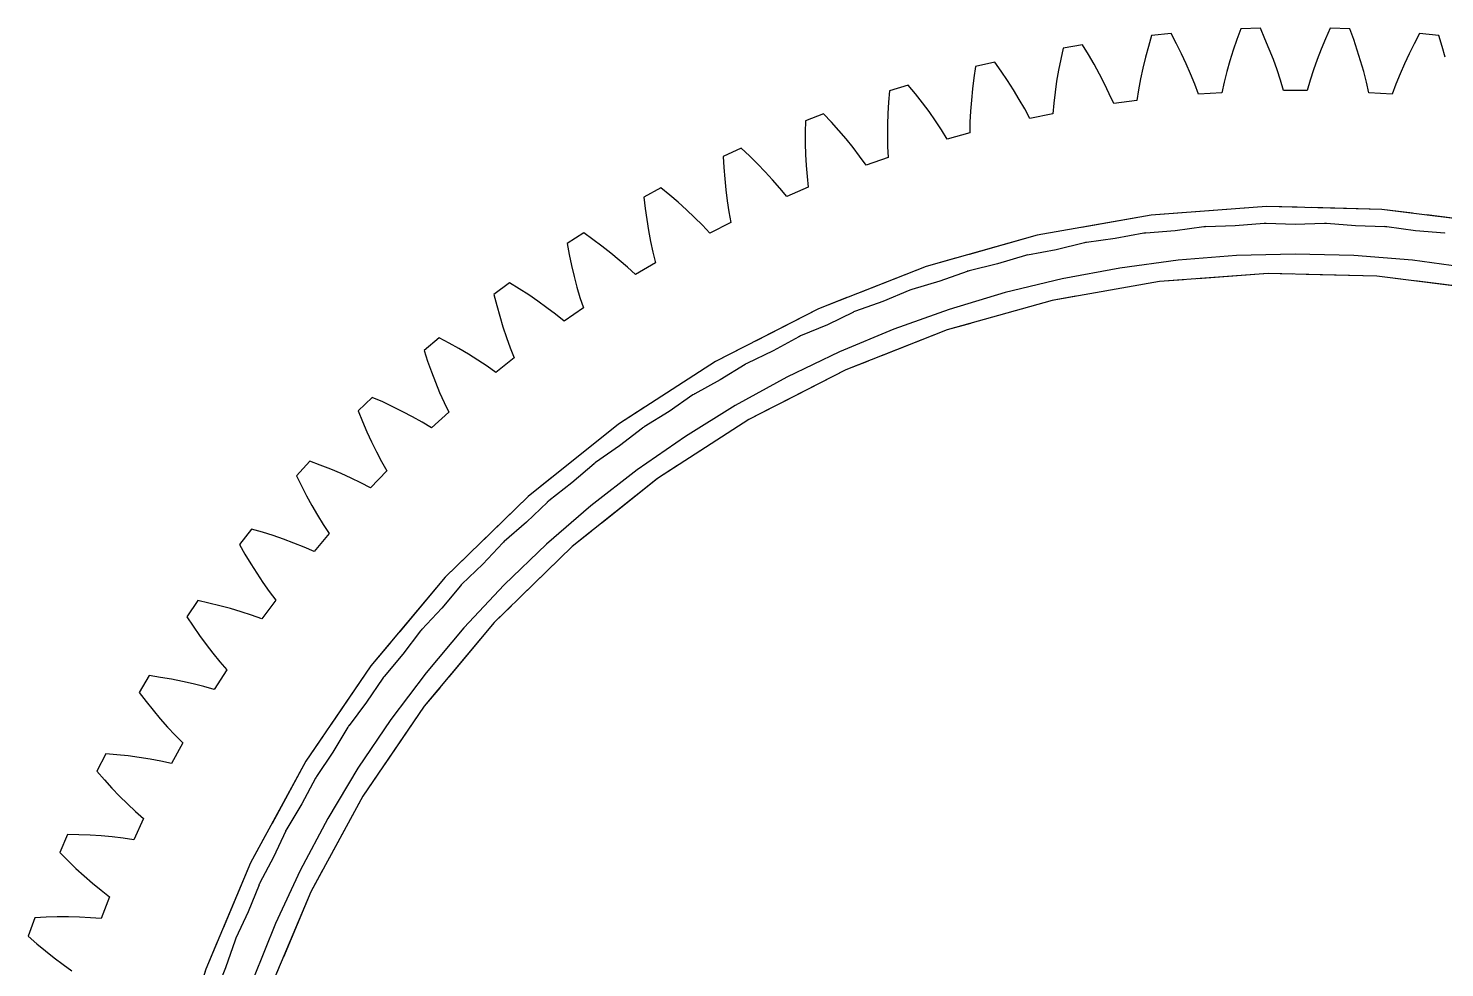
# Model space of a CAD drawing. Header units: millimetres. Extents: x -37 to 135, y -32 to 86.
# Drawn here: x -22.73 to 2.68, y 67.83 to 84.67 of the extents above; entities that cross this region are included whole.
import ezdxf

# ---------------------------------------------------------------- set-up
doc = ezdxf.new("R2010")
doc.units = ezdxf.units.MM
doc.linetypes.add('DASHED', pattern=[1.524, 1.27, -0.254])
doc.layers.add('HIDDEN', color=8, linetype='DASHED')
doc.layers.add('VISIBLE', color=7, linetype='CONTINUOUS')

msp = doc.modelspace()

# ---------------------------------------------------------------- linework, layer by layer
at = {"layer": 'HIDDEN'}
for points in [[(-0.97757, 84.66191), (-1.04731, 84.47128)], [(-0.6263, 84.67365), (-0.97757, 84.66191)], [(-0.54399, 84.48811), (-0.6263, 84.67365)], [(0.6263, 84.67365), (0.54399, 84.48811)], [(0.97757, 84.66191), (0.6263, 84.67365)], [(1.04731, 84.47128), (0.97757, 84.66191)], [(-3.81851, 84.37611), (-4.16508, 84.31765)], [(-3.71221, 84.20319), (-3.81851, 84.37611)], [(-2.57708, 84.54306), (-2.63393, 84.34821)], [(-2.22738, 84.57824), (-2.57708, 84.54306)], [(-2.13286, 84.39862), (-2.22738, 84.57824)], [(-2.04316, 84.21831), (-2.13286, 84.39862)], [(-1.04731, 84.47128), (-1.11218, 84.28063)], [(-0.46653, 84.30222), (-0.54399, 84.48811)], [(0.54399, 84.48811), (0.46653, 84.30222)], [(1.11218, 84.28063), (1.04731, 84.47128)], [(2.13286, 84.39862), (2.04316, 84.21831)], [(2.22738, 84.57824), (2.13286, 84.39862)], [(2.57708, 84.54306), (2.22738, 84.57824)], [(2.63393, 84.34821), (2.57708, 84.54306)], [(-4.20879, 84.11943), (-4.24767, 83.92183)], [(-4.16508, 84.31765), (-4.20879, 84.11943)], [(-3.61066, 84.02928), (-3.71221, 84.20319)], [(-2.68592, 84.15365), (-2.73288, 83.95945)], [(-2.63393, 84.34821), (-2.68592, 84.15365)], [(-1.95846, 84.03736), (-2.04316, 84.21831)], [(-1.11218, 84.28063), (-1.172, 84.09001)], [(-0.39411, 84.11601), (-0.46653, 84.30222)], [(-0.32698, 83.92953), (-0.39411, 84.11601)], [(0.39411, 84.11601), (0.32698, 83.92953)], [(0.46653, 84.30222), (0.39411, 84.11601)], [(1.172, 84.09001), (1.11218, 84.28063)], [(2.04316, 84.21831), (1.95846, 84.03736)], [(2.68592, 84.15365), (2.63393, 84.34821)], [(-5.73448, 83.98667), (-5.76485, 83.78598)], [(-5.39259, 84.06815), (-5.73448, 83.98667)], [(-5.27497, 83.90272), (-5.39259, 84.06815)], [(-5.16203, 83.73598), (-5.27497, 83.90272)], [(-4.24767, 83.92183), (-4.28155, 83.72493)], [(-3.51407, 83.85439), (-3.61066, 84.02928)], [(-3.42268, 83.67852), (-3.51407, 83.85439)], [(-2.73288, 83.95945), (-2.77455, 83.76568)], [(-1.87902, 83.85577), (-1.95846, 84.03736)], [(-1.80515, 83.67357), (-1.87902, 83.85577)], [(-1.22653, 83.89945), (-1.27546, 83.70903)], [(-1.172, 84.09001), (-1.22653, 83.89945)], [(-0.26544, 83.7428), (-0.32698, 83.92953)], [(0.32698, 83.92953), (0.26544, 83.7428)], [(1.22653, 83.89945), (1.172, 84.09001)], [(1.27546, 83.70903), (1.22653, 83.89945)], [(1.87902, 83.85577), (1.80515, 83.67357)], [(1.95846, 84.03736), (1.87902, 83.85577)], [(-6.94258, 83.65574), (-7.27827, 83.55161)], [(-6.81418, 83.49853), (-6.94258, 83.65574)], [(-5.76485, 83.78598), (-5.79045, 83.58622)], [(-5.05398, 83.56793), (-5.16203, 83.73598)], [(-4.28155, 83.72493), (-4.31019, 83.52881)], [(-3.3368, 83.50166), (-3.42268, 83.67852)], [(-2.77455, 83.76568), (-2.81066, 83.57242)], [(-1.73724, 83.49076), (-1.80515, 83.67357)], [(-1.27546, 83.70903), (-1.3184, 83.5188)], [(-0.20989, 83.55586), (-0.26544, 83.7428)], [(0.26544, 83.7428), (0.20989, 83.55586)], [(1.3184, 83.5188), (1.27546, 83.70903)], [(1.80515, 83.67357), (1.73724, 83.49076)], [(-7.29516, 83.34933), (-7.30736, 83.14832)], [(-7.27827, 83.55161), (-7.29516, 83.34933)], [(-6.69035, 83.33971), (-6.81418, 83.49853)], [(-5.8111, 83.3875), (-5.82657, 83.1899)], [(-5.79045, 83.58622), (-5.8111, 83.3875)], [(-4.95104, 83.39855), (-5.05398, 83.56793)], [(-4.85354, 83.22782), (-4.95104, 83.39855)], [(-4.31019, 83.52881), (-4.3333, 83.33357)], [(-3.25682, 83.32379), (-3.3368, 83.50166)], [(-2.8408, 83.37975), (-3.25682, 83.32379)], [(-2.81066, 83.57242), (-2.8408, 83.37975)], [(-1.3184, 83.5188), (-1.73724, 83.49076)], [(0.20989, 83.55586), (-0.20989, 83.55586)], [(1.73724, 83.49076), (1.3184, 83.5188)], [(-8.46156, 83.14072), (-8.78955, 83.0144)], [(-8.32295, 82.99245), (-8.46156, 83.14072)], [(-7.30736, 83.14832), (-7.31469, 82.94866)], [(-6.57131, 83.17925), (-6.69035, 83.33971)], [(-6.4573, 83.01713), (-6.57131, 83.17925)], [(-5.82657, 83.1899), (-5.8366, 82.99355)], [(-4.76187, 83.0557), (-4.85354, 83.22782)], [(-4.35051, 83.13931), (-4.76187, 83.0557)], [(-4.3333, 83.33357), (-4.35051, 83.13931)], [(-8.78955, 83.0144), (-8.79289, 82.81145)], [(-8.18879, 82.84225), (-8.32295, 82.99245)], [(-8.0593, 82.6901), (-8.18879, 82.84225)], [(-7.31469, 82.94866), (-7.31694, 82.75047)], [(-6.34861, 82.8533), (-6.4573, 83.01713)], [(-6.24564, 82.68768), (-6.34861, 82.8533)], [(-5.8366, 82.99355), (-5.84079, 82.79858)], [(-8.79289, 82.81145), (-8.79164, 82.61007)], [(-8.79164, 82.61007), (-8.78562, 82.41036)], [(-7.93471, 82.53595), (-8.0593, 82.6901)], [(-7.31694, 82.75047), (-7.31382, 82.55388)], [(-5.84079, 82.79858), (-6.24564, 82.68768)], [(-9.94276, 82.5254), (-10.26157, 82.37745)], [(-10.26157, 82.37745), (-10.25135, 82.17473)], [(-9.79455, 82.38671), (-9.94276, 82.5254)], [(-9.65066, 82.24581), (-9.79455, 82.38671)], [(-8.78562, 82.41036), (-8.77462, 82.21247)], [(-7.81532, 82.37974), (-7.93471, 82.53595)], [(-7.70153, 82.22137), (-7.81532, 82.37974)], [(-7.30498, 82.35907), (-7.70153, 82.22137)], [(-7.31382, 82.55388), (-7.30498, 82.35907)], [(-10.25135, 82.17473), (-10.23665, 81.97388)], [(-9.51129, 82.10265), (-9.65066, 82.24581)], [(-9.37669, 81.95717), (-9.51129, 82.10265)], [(-8.77462, 82.21247), (-8.75838, 82.01653)], [(-10.23665, 81.97388), (-10.2173, 81.77503)], [(-9.24713, 81.80928), (-9.37669, 81.95717)], [(-8.73655, 81.82274), (-9.12301, 81.65887)], [(-8.75838, 82.01653), (-8.73655, 81.82274)], [(-11.37954, 81.81252), (-11.68776, 81.64361)], [(-11.68776, 81.64361), (-11.66403, 81.44202)], [(-11.2224, 81.68404), (-11.37954, 81.81252)], [(-11.06942, 81.55306), (-11.2224, 81.68404)], [(-10.2173, 81.77503), (-10.19311, 81.57831)], [(-10.19311, 81.57831), (-10.16382, 81.38389)], [(-9.12301, 81.65887), (-9.24713, 81.80928)], [(3.61224, 81.16786), (1.55454, 81.42573), (-0.51861, 81.47743), (-2.58661, 81.32245), (-4.6289, 80.96234), (-6.62518, 80.40067), (-8.55562, 79.64303), (-10.40103, 78.69695), (-12.14307, 77.57182), (-13.76443, 76.27883), (-15.24899, 74.83083), (-16.582, 73.24221), (-17.75021, 71.52876), (-18.74201, 69.70751), (-19.54755, 67.79655), (-20.15881, 65.81489), (-20.56973, 63.78221), (-20.77621, 61.71872), (-20.77621, 59.64493), (-20.56973, 57.58144)], [(-11.66403, 81.44202), (-11.63594, 81.2426)], [(-10.92081, 81.41953), (-11.06942, 81.55306)], [(-10.77678, 81.28337), (-10.92081, 81.41953)], [(-10.16382, 81.38389), (-10.12909, 81.192)], [(-11.63594, 81.2426), (-11.60336, 81.04548)], [(-10.63764, 81.14446), (-10.77678, 81.28337)], [(-10.50375, 81.00267), (-10.63764, 81.14446)], [(-10.12909, 81.192), (-10.50375, 81.00267)], [(-1.63988, 81.11246), (-2.15823, 81.04363)], [(-1.63988, 81.11246), (-2.15823, 81.04363)], [(-1.62169, 81.11487), (-1.63993, 81.11439)], [(-1.62169, 81.11487), (-1.63993, 81.11439)], [(-1.63988, 81.11246), (-1.63993, 81.11439)], [(-1.63988, 81.11246), (-1.63993, 81.11439)], [(-1.6036, 81.11727), (-1.62169, 81.11487)], [(-1.6036, 81.11727), (-1.62169, 81.11487)], [(-1.60334, 81.11536), (-1.6036, 81.11727)], [(-1.60334, 81.11536), (-1.6036, 81.11727)], [(-1.08062, 81.12916), (-1.60334, 81.11536)], [(-1.08062, 81.12916), (-1.60334, 81.11536)], [(-0.55936, 81.17053), (-1.08062, 81.12916)], [(-0.55936, 81.17053), (-1.08062, 81.12916)], [(-0.55936, 81.17053), (-0.55931, 81.17246)], [(-0.55936, 81.17053), (-0.55931, 81.17246)], [(-0.54106, 81.17198), (-0.55931, 81.17246)], [(-0.54106, 81.17198), (-0.55931, 81.17246)], [(-0.52287, 81.17343), (-0.54106, 81.17198)], [(-0.52287, 81.17343), (-0.54106, 81.17198)], [(-0.52272, 81.1715), (-0.52287, 81.17343)], [(-0.52272, 81.1715), (-0.52287, 81.17343)], [(0, 81.1577), (-0.52272, 81.1715)], [(0, 81.1577), (-0.52272, 81.1715)], [(0.52272, 81.1715), (0, 81.1577)], [(0.52272, 81.1715), (0, 81.1577)], [(0.52272, 81.1715), (0.52287, 81.17343)], [(0.52272, 81.1715), (0.52287, 81.17343)], [(0.54106, 81.17198), (0.52287, 81.17343)], [(0.54106, 81.17198), (0.52287, 81.17343)], [(0.55931, 81.17246), (0.54106, 81.17198)], [(0.55931, 81.17246), (0.54106, 81.17198)], [(0.55936, 81.17053), (0.55931, 81.17246)], [(0.55936, 81.17053), (0.55931, 81.17246)], [(1.08062, 81.12916), (0.55936, 81.17053)], [(1.08062, 81.12916), (0.55936, 81.17053)], [(1.60334, 81.11536), (1.08062, 81.12916)], [(1.60334, 81.11536), (1.08062, 81.12916)], [(1.60334, 81.11536), (1.6036, 81.11727)], [(1.60334, 81.11536), (1.6036, 81.11727)], [(1.62169, 81.11487), (1.6036, 81.11727)], [(1.62169, 81.11487), (1.6036, 81.11727)], [(1.63993, 81.11439), (1.62169, 81.11487)], [(1.63993, 81.11439), (1.62169, 81.11487)], [(1.63988, 81.11246), (1.63993, 81.11439)], [(1.63988, 81.11246), (1.63993, 81.11439)], [(2.15823, 81.04363), (1.63988, 81.11246)], [(2.15823, 81.04363), (1.63988, 81.11246)], [(-12.76551, 81.00526), (-13.06176, 80.81614)], [(-13.06176, 80.81614), (-13.02461, 80.61659)], [(-12.60013, 80.88756), (-12.76551, 81.00526)], [(-12.43875, 80.7671), (-12.60013, 80.88756)], [(-11.60336, 81.04548), (-11.56608, 80.85082)], [(-11.56608, 80.85082), (-11.52387, 80.6588)], [(-3.7842, 80.8258), (-4.29242, 80.70272)], [(-3.7842, 80.8258), (-4.29242, 80.70272)], [(-3.76637, 80.83012), (-3.78446, 80.82772)], [(-3.76637, 80.83012), (-3.78446, 80.82772)], [(-3.7842, 80.8258), (-3.78446, 80.82772)], [(-3.7842, 80.8258), (-3.78446, 80.82772)], [(-3.74863, 80.83441), (-3.76637, 80.83012)], [(-3.74863, 80.83441), (-3.76637, 80.83012)], [(-3.74818, 80.83253), (-3.74863, 80.83441)], [(-3.74818, 80.83253), (-3.74863, 80.83441)], [(-3.22982, 80.90136), (-3.74818, 80.83253)], [(-3.22982, 80.90136), (-3.74818, 80.83253)], [(-2.71582, 80.99744), (-3.22982, 80.90136)], [(-2.71582, 80.99744), (-3.22982, 80.90136)], [(-2.69779, 81.00081), (-2.71598, 80.99937)], [(-2.69779, 81.00081), (-2.71598, 80.99937)], [(-2.71582, 80.99744), (-2.71598, 80.99937)], [(-2.71582, 80.99744), (-2.71598, 80.99937)], [(-2.67985, 81.00417), (-2.69779, 81.00081)], [(-2.67985, 81.00417), (-2.69779, 81.00081)], [(-2.67949, 81.00226), (-2.67985, 81.00417)], [(-2.67949, 81.00226), (-2.67985, 81.00417)], [(-2.15823, 81.04363), (-2.67949, 81.00226)], [(-2.15823, 81.04363), (-2.67949, 81.00226)], [(2.67949, 81.00226), (2.15823, 81.04363)], [(2.67949, 81.00226), (2.15823, 81.04363)], [(2.67949, 81.00226), (2.67985, 81.00417)], [(2.67949, 81.00226), (2.67985, 81.00417)], [(-13.02461, 80.61659), (-12.98327, 80.41949)], [(-12.28155, 80.64379), (-12.43875, 80.7671)], [(-12.12875, 80.51755), (-12.28155, 80.64379)], [(-11.52387, 80.6588), (-11.4764, 80.46965)], [(-4.84203, 80.59802), (-5.34304, 80.44829)], [(-4.84203, 80.59802), (-5.34304, 80.44829)], [(-4.82445, 80.60327), (-4.84239, 80.59992)], [(-4.82445, 80.60327), (-4.84239, 80.59992)], [(-4.84203, 80.59802), (-4.84239, 80.59992)], [(-4.84203, 80.59802), (-4.84239, 80.59992)], [(-4.80697, 80.60849), (-4.82445, 80.60327)], [(-4.80697, 80.60849), (-4.82445, 80.60327)], [(-4.80642, 80.60664), (-4.80697, 80.60849)], [(-4.80642, 80.60664), (-4.80697, 80.60849)], [(-4.29242, 80.70272), (-4.80642, 80.60664)], [(-4.29242, 80.70272), (-4.80642, 80.60664)], [(-1.05246, 80.59638), (-2.102, 80.51309)], [(-1.05246, 80.59638), (-2.102, 80.51309)], [(0, 80.62418), (-1.05246, 80.59638)], [(0, 80.62418), (-1.05246, 80.59638)], [(1.05246, 80.59638), (0, 80.62418)], [(1.05246, 80.59638), (0, 80.62418)], [(2.102, 80.51309), (1.05246, 80.59638)], [(2.102, 80.51309), (1.05246, 80.59638)], [(-12.98327, 80.41949), (-12.93759, 80.22499)], [(-11.98064, 80.38825), (-12.12875, 80.51755)], [(-11.83758, 80.25572), (-11.98064, 80.38825)], [(-11.4764, 80.46965), (-11.83758, 80.25572)], [(-5.88637, 80.31472), (-6.37878, 80.13876)], [(-5.88637, 80.31472), (-6.37878, 80.13876)], [(-5.86909, 80.3209), (-5.88683, 80.3166)], [(-5.86909, 80.3209), (-5.88683, 80.3166)], [(-5.88637, 80.31472), (-5.88683, 80.3166)], [(-5.88637, 80.31472), (-5.88683, 80.3166)], [(-5.85191, 80.32704), (-5.86909, 80.3209)], [(-5.85191, 80.32704), (-5.86909, 80.3209)], [(-5.85126, 80.32521), (-5.85191, 80.32704)], [(-5.85126, 80.32521), (-5.85191, 80.32704)], [(-5.34304, 80.44829), (-5.85126, 80.32521)], [(-5.34304, 80.44829), (-5.85126, 80.32521)], [(-3.14567, 80.37452), (-4.18057, 80.18106)], [(-3.14567, 80.37452), (-4.18057, 80.18106)], [(-2.102, 80.51309), (-3.14567, 80.37452)], [(-2.102, 80.51309), (-3.14567, 80.37452)], [(3.14567, 80.37452), (2.102, 80.51309)], [(3.14567, 80.37452), (2.102, 80.51309)], [(3.40386, 79.98609), (1.46486, 80.22908), (-0.48869, 80.2778), (-2.43739, 80.13177), (-4.36187, 79.79243), (-6.243, 79.26316), (-8.06208, 78.54923), (-9.80103, 77.65771), (-11.44258, 76.59749), (-12.97041, 75.37909), (-14.36933, 74.01462), (-15.62544, 72.51764), (-16.72627, 70.90303), (-17.66085, 69.18684), (-18.41992, 67.38613), (-18.99592, 65.51878), (-19.38313, 63.60336), (-19.5777, 61.65891), (-19.5777, 59.70474), (-19.38313, 57.76029), (-18.99592, 55.84487)], [(-14.09445, 80.10723), (-14.37741, 79.89875)], [(-13.92159, 80.00085), (-14.09445, 80.10723)], [(-12.93759, 80.22499), (-12.88739, 80.03325)], [(-6.37878, 80.13876), (-6.87979, 79.98904)], [(-6.37878, 80.13876), (-6.87979, 79.98904)], [(-4.18057, 80.18106), (-5.20383, 79.93326)], [(-4.18057, 80.18106), (-5.20383, 79.93326)], [(-14.37741, 79.89875), (-14.32702, 79.70212)], [(-13.75252, 79.89143), (-13.92159, 80.00085)], [(-13.58743, 79.7789), (-13.75252, 79.89143)], [(-12.88739, 80.03325), (-12.83245, 79.84447)], [(-12.83245, 79.84447), (-12.77246, 79.65892)], [(-6.9143, 79.9767), (-7.39674, 79.77501)], [(-6.9143, 79.9767), (-7.39674, 79.77501)], [(-6.89737, 79.98378), (-6.91485, 79.97856)], [(-6.89737, 79.98378), (-6.91485, 79.97856)], [(-6.9143, 79.9767), (-6.91485, 79.97856)], [(-6.9143, 79.9767), (-6.91485, 79.97856)], [(-6.88053, 79.99082), (-6.89737, 79.98378)], [(-6.88053, 79.99082), (-6.89737, 79.98378)], [(-6.87979, 79.98904), (-6.88053, 79.99082)], [(-6.87979, 79.98904), (-6.88053, 79.99082)], [(-5.20383, 79.93326), (-6.21257, 79.63179)], [(-5.20383, 79.93326), (-6.21257, 79.63179)], [(-14.32702, 79.70212), (-14.2726, 79.50823)], [(-13.42654, 79.66314), (-13.58743, 79.7789)], [(-13.27013, 79.54403), (-13.42654, 79.66314)], [(-13.11853, 79.42135), (-13.27013, 79.54403)], [(-12.77246, 79.65892), (-13.11853, 79.42135)], [(-7.92296, 79.58491), (-8.39408, 79.35803)], [(-7.92296, 79.58491), (-8.39408, 79.35803)], [(-7.90643, 79.59287), (-7.92361, 79.58673)], [(-7.90643, 79.59287), (-7.92361, 79.58673)], [(-7.92296, 79.58491), (-7.92361, 79.58673)], [(-7.92296, 79.58491), (-7.92361, 79.58673)], [(-7.88998, 79.60079), (-7.90643, 79.59287)], [(-7.88998, 79.60079), (-7.90643, 79.59287)], [(-7.88915, 79.59905), (-7.88998, 79.60079)], [(-7.88915, 79.59905), (-7.88998, 79.60079)], [(-7.39674, 79.77501), (-7.88915, 79.59905)], [(-7.39674, 79.77501), (-7.88915, 79.59905)], [(-6.21257, 79.63179), (-7.20401, 79.27751)], [(-6.21257, 79.63179), (-7.20401, 79.27751)], [(-14.2726, 79.50823), (-14.21404, 79.31721)], [(-14.21404, 79.31721), (-14.15115, 79.12925)], [(-8.39408, 79.35803), (-8.87651, 79.15633)], [(-8.39408, 79.35803), (-8.87651, 79.15633)], [(-7.20401, 79.27751), (-8.17536, 78.8714)], [(-7.20401, 79.27751), (-8.17536, 78.8714)], [(-15.36045, 79.12245), (-15.62885, 78.89553)], [(-15.18087, 79.02785), (-15.36045, 79.12245)], [(-15.00487, 78.92996), (-15.18087, 79.02785)], [(-14.15115, 79.12925), (-14.08372, 78.94457)], [(-8.90953, 79.14043), (-9.36802, 78.889)], [(-8.90953, 79.14043), (-9.36802, 78.889)], [(-8.89344, 79.14925), (-8.91028, 79.14222)], [(-8.89344, 79.14925), (-8.91028, 79.14222)], [(-8.90953, 79.14043), (-8.91028, 79.14222)], [(-8.90953, 79.14043), (-8.91028, 79.14222)], [(-8.87744, 79.15803), (-8.89344, 79.14925)], [(-8.87744, 79.15803), (-8.89344, 79.14925)], [(-8.87651, 79.15633), (-8.87744, 79.15803)], [(-8.87651, 79.15633), (-8.87744, 79.15803)], [(-15.62885, 78.89553), (-15.56544, 78.70271)], [(-14.83263, 78.82871), (-15.00487, 78.92996)], [(-14.66437, 78.72396), (-14.83263, 78.82871)], [(-14.08372, 78.94457), (-14.01146, 78.76343)], [(-9.36802, 78.889), (-9.83914, 78.66213)], [(-9.36802, 78.889), (-9.83914, 78.66213)], [(-8.17536, 78.8714), (-9.12393, 78.4146)], [(-8.17536, 78.8714), (-9.12393, 78.4146)], [(-15.56544, 78.70271), (-15.4982, 78.51288)], [(-15.4982, 78.51288), (-15.427, 78.3262)], [(-14.50035, 78.61556), (-14.66437, 78.72396)], [(-14.3409, 78.50328), (-14.50035, 78.61556)], [(-14.01146, 78.76343), (-14.3409, 78.50328)], [(-9.87128, 78.6445), (-10.31586, 78.36923)], [(-9.87128, 78.6445), (-10.31586, 78.36923)], [(-9.85568, 78.65416), (-9.87212, 78.64625)], [(-9.85568, 78.65416), (-9.87212, 78.64625)], [(-9.87128, 78.6445), (-9.87212, 78.64625)], [(-9.87128, 78.6445), (-9.87212, 78.64625)], [(-9.84016, 78.66377), (-9.85568, 78.65416)], [(-9.84016, 78.66377), (-9.85568, 78.65416)], [(-9.83914, 78.66213), (-9.84016, 78.66377)], [(-9.83914, 78.66213), (-9.84016, 78.66377)], [(-15.427, 78.3262), (-15.3517, 78.14287)], [(-10.31586, 78.36923), (-10.77435, 78.1178)], [(-10.31586, 78.36923), (-10.77435, 78.1178)], [(-9.12393, 78.4146), (-10.04707, 77.90837)], [(-9.12393, 78.4146), (-10.04707, 77.90837)], [(-16.55785, 78.0553), (-16.81049, 77.81096)], [(-16.37235, 77.97291), (-16.55785, 78.0553)], [(-15.3517, 78.14287), (-15.27209, 77.9631)], [(-10.80551, 78.09851), (-11.23494, 77.80016)], [(-10.80551, 78.09851), (-11.23494, 77.80016)], [(-10.79044, 78.10898), (-10.80644, 78.10021)], [(-10.79044, 78.10898), (-10.80644, 78.10021)], [(-10.80551, 78.09851), (-10.80644, 78.10021)], [(-10.80551, 78.09851), (-10.80644, 78.10021)], [(-10.77545, 78.11939), (-10.79044, 78.10898)], [(-10.77545, 78.11939), (-10.79044, 78.10898)], [(-10.77435, 78.1178), (-10.77545, 78.11939)], [(-10.77435, 78.1178), (-10.77545, 78.11939)], [(-16.81049, 77.81096), (-16.73434, 77.62281)], [(-16.1902, 77.887), (-16.37235, 77.97291)], [(-16.01159, 77.79748), (-16.1902, 77.887)], [(-15.83671, 77.7042), (-16.01159, 77.79748)], [(-15.18789, 77.78719), (-15.49922, 77.50562)], [(-15.27209, 77.9631), (-15.18789, 77.78719)], [(-11.23494, 77.80016), (-11.67952, 77.52489)], [(-11.23494, 77.80016), (-11.67952, 77.52489)], [(-10.04707, 77.90837), (-10.9422, 77.35412)], [(-10.04707, 77.90837), (-10.9422, 77.35412)], [(-16.73434, 77.62281), (-16.65457, 77.4379)], [(-15.66581, 77.60699), (-15.83671, 77.7042)], [(-15.49922, 77.50562), (-15.66581, 77.60699)], [(-11.70962, 77.50397), (-12.12271, 77.18337)], [(-11.70962, 77.50397), (-12.12271, 77.18337)], [(-11.69512, 77.51523), (-11.71064, 77.50562)], [(-11.69512, 77.51523), (-11.71064, 77.50562)], [(-11.70962, 77.50397), (-11.71064, 77.50562)], [(-11.70962, 77.50397), (-11.71064, 77.50562)], [(-11.68071, 77.52641), (-11.69512, 77.51523)], [(-11.68071, 77.52641), (-11.69512, 77.51523)], [(-11.67952, 77.52489), (-11.68071, 77.52641)], [(-11.67952, 77.52489), (-11.68071, 77.52641)], [(-16.65457, 77.4379), (-16.57106, 77.25639)], [(-16.57106, 77.25639), (-16.48368, 77.07849)], [(-10.9422, 77.35412), (-11.80684, 76.75341)], [(-10.9422, 77.35412), (-11.80684, 76.75341)], [(-16.48368, 77.07849), (-16.39224, 76.90444)], [(-12.12271, 77.18337), (-12.55214, 76.88502)], [(-12.12271, 77.18337), (-12.55214, 76.88502)], [(-17.68129, 76.91056), (-17.91705, 76.64989)], [(-17.4907, 76.84074), (-17.68129, 76.91056)], [(-17.30323, 76.76719), (-17.4907, 76.84074)], [(-17.11903, 76.6898), (-17.30323, 76.76719)], [(-16.29649, 76.73456), (-16.58831, 76.43281)], [(-16.39224, 76.90444), (-16.29649, 76.73456)], [(-12.5811, 76.86255), (-12.97669, 76.5206)], [(-12.5811, 76.86255), (-12.97669, 76.5206)], [(-11.80684, 76.75341), (-12.63857, 76.1079)], [(-11.80684, 76.75341), (-12.63857, 76.1079)], [(-12.56721, 76.87455), (-12.5822, 76.86414)], [(-12.56721, 76.87455), (-12.5822, 76.86414)], [(-12.5811, 76.86255), (-12.5822, 76.86414)], [(-12.5811, 76.86255), (-12.5822, 76.86414)], [(-12.55341, 76.88649), (-12.56721, 76.87455)], [(-12.55341, 76.88649), (-12.56721, 76.87455)], [(-12.55214, 76.88502), (-12.55341, 76.88649)], [(-12.55214, 76.88502), (-12.55341, 76.88649)], [(-17.91705, 76.64989), (-17.82851, 76.46725)], [(-16.93831, 76.60841), (-17.11903, 76.6898)], [(-16.7613, 76.52284), (-16.93831, 76.60841)], [(-16.58831, 76.43281), (-16.7613, 76.52284)], [(-12.97669, 76.5206), (-13.38978, 76.2)], [(-12.97669, 76.5206), (-13.38978, 76.2)], [(-17.82851, 76.46725), (-17.73656, 76.28808)], [(-17.73656, 76.28808), (-17.64112, 76.11255)], [(-17.64112, 76.11255), (-17.54205, 75.94089)], [(-13.41751, 76.17603), (-13.7945, 75.81368)], [(-13.41751, 76.17603), (-13.7945, 75.81368)], [(-12.63857, 76.1079), (-13.43507, 75.4194)], [(-12.63857, 76.1079), (-13.43507, 75.4194)], [(-13.40428, 76.18875), (-13.41869, 76.17756)], [(-13.40428, 76.18875), (-13.41869, 76.17756)], [(-13.41751, 76.17603), (-13.41869, 76.17756)], [(-13.41751, 76.17603), (-13.41869, 76.17756)], [(-13.39112, 76.20139), (-13.40428, 76.18875)], [(-13.39112, 76.20139), (-13.40428, 76.18875)], [(-13.38978, 76.2), (-13.39112, 76.20139)], [(-13.38978, 76.2), (-13.39112, 76.20139)], [(-17.54205, 75.94089), (-17.43919, 75.77334)], [(-17.43919, 75.77334), (-17.3323, 75.61022)], [(-13.7945, 75.81368), (-14.1901, 75.47172)], [(-13.7945, 75.81368), (-14.1901, 75.47172)], [(-18.72577, 75.69334), (-18.94359, 75.41751)], [(-18.53094, 75.63641), (-18.72577, 75.69334)], [(-18.33897, 75.57554), (-18.53094, 75.63641)], [(-18.15002, 75.51063), (-18.33897, 75.57554)], [(-17.96426, 75.44149), (-18.15002, 75.51063)], [(-17.3323, 75.61022), (-17.60332, 75.28966)], [(-14.19151, 75.47304), (-14.20398, 75.45972)], [(-14.19151, 75.47304), (-14.20398, 75.45972)], [(-14.1901, 75.47172), (-14.19151, 75.47304)], [(-14.1901, 75.47172), (-14.19151, 75.47304)], [(-18.94359, 75.41751), (-18.84304, 75.24119)], [(-18.84304, 75.24119), (-18.73933, 75.06856)], [(-17.78194, 75.36793), (-17.96426, 75.44149)], [(-17.60332, 75.28966), (-17.78194, 75.36793)], [(-14.21652, 75.44633), (-14.57387, 75.06458)], [(-14.21652, 75.44633), (-14.57387, 75.06458)], [(-14.20398, 75.45972), (-14.21779, 75.44779)], [(-14.20398, 75.45972), (-14.21779, 75.44779)], [(-14.21652, 75.44633), (-14.21779, 75.44779)], [(-14.21652, 75.44633), (-14.21779, 75.44779)], [(-13.43507, 75.4194), (-14.19413, 74.68982)], [(-13.43507, 75.4194), (-14.19413, 74.68982)], [(-18.73933, 75.06856), (-18.63238, 74.8998)], [(-14.57387, 75.06458), (-14.95086, 74.70222)], [(-14.57387, 75.06458), (-14.95086, 74.70222)], [(-18.63238, 74.8998), (-18.52207, 74.73513)], [(-18.52207, 74.73513), (-18.40825, 74.57482)], [(-14.95234, 74.70347), (-14.96409, 74.68951)], [(-14.95234, 74.70347), (-14.96409, 74.68951)], [(-14.95086, 74.70222), (-14.95234, 74.70347)], [(-14.95086, 74.70222), (-14.95234, 74.70347)], [(-18.40825, 74.57482), (-18.2907, 74.41922)], [(-14.97591, 74.67547), (-15.31261, 74.27539)], [(-14.97591, 74.67547), (-15.31261, 74.27539)], [(-14.96409, 74.68951), (-14.97725, 74.67686)], [(-14.96409, 74.68951), (-14.97725, 74.67686)], [(-14.97591, 74.67547), (-14.97725, 74.67686)], [(-14.97591, 74.67547), (-14.97725, 74.67686)], [(-14.19413, 74.68982), (-14.91363, 73.9212)], [(-14.19413, 74.68982), (-14.91363, 73.9212)], [(-19.68661, 74.40908), (-19.88552, 74.11931)], [(-19.48841, 74.36528), (-19.68661, 74.40908)], [(-19.29281, 74.31738), (-19.48841, 74.36528)], [(-19.09994, 74.26522), (-19.29281, 74.31738)], [(-18.90999, 74.20865), (-19.09994, 74.26522)], [(-18.72315, 74.14743), (-18.90999, 74.20865)], [(-18.2907, 74.41922), (-18.5397, 74.08127)], [(-15.31261, 74.27539), (-15.66996, 73.89365)], [(-15.31261, 74.27539), (-15.66996, 73.89365)], [(-19.88552, 74.11931), (-19.77342, 73.9501)], [(-19.77342, 73.9501), (-19.65842, 73.78478)], [(-18.5397, 74.08127), (-18.72315, 74.14743)], [(-19.65842, 73.78478), (-19.54043, 73.62354)], [(-15.69356, 73.86561), (-16.00868, 73.44832)], [(-15.69356, 73.86561), (-16.00868, 73.44832)], [(-15.6825, 73.88025), (-15.69497, 73.86693)], [(-15.6825, 73.88025), (-15.69497, 73.86693)], [(-15.69356, 73.86561), (-15.69497, 73.86693)], [(-15.69356, 73.86561), (-15.69497, 73.86693)], [(-15.6715, 73.89481), (-15.6825, 73.88025)], [(-15.6715, 73.89481), (-15.6825, 73.88025)], [(-15.66996, 73.89365), (-15.6715, 73.89481)], [(-15.66996, 73.89365), (-15.6715, 73.89481)], [(-14.91363, 73.9212), (-15.59156, 73.11568)], [(-14.91363, 73.9212), (-15.59156, 73.11568)], [(-19.54043, 73.62354), (-19.41937, 73.46661)], [(-19.41937, 73.46661), (-19.29509, 73.31426)], [(-16.00868, 73.44832), (-16.34538, 73.04825)], [(-16.00868, 73.44832), (-16.34538, 73.04825)], [(-19.29509, 73.31426), (-19.16741, 73.16685)], [(-20.55953, 73.0635), (-20.73864, 72.7611)], [(-20.35885, 73.03304), (-20.55953, 73.0635)], [(-20.16048, 72.99831), (-20.35885, 73.03304)], [(-19.96456, 72.95915), (-20.16048, 72.99831)], [(-19.77125, 72.9154), (-19.96456, 72.95915)], [(-19.16741, 73.16685), (-19.39329, 72.81303)], [(-16.36747, 73.019), (-16.66013, 72.58567)], [(-16.36747, 73.019), (-16.66013, 72.58567)], [(-16.3572, 73.03421), (-16.36895, 73.02025)], [(-16.3572, 73.03421), (-16.36895, 73.02025)], [(-16.36747, 73.019), (-16.36895, 73.02025)], [(-16.36747, 73.019), (-16.36895, 73.02025)], [(-16.34698, 73.04933), (-16.3572, 73.03421)], [(-16.34698, 73.04933), (-16.3572, 73.03421)], [(-16.34538, 73.04825), (-16.34698, 73.04933)], [(-16.34538, 73.04825), (-16.34698, 73.04933)], [(-15.59156, 73.11568), (-16.22603, 72.2755)], [(-15.59156, 73.11568), (-16.22603, 72.2755)], [(-20.73864, 72.7611), (-20.61549, 72.59975)], [(-19.58074, 72.86679), (-19.77125, 72.9154)], [(-19.39329, 72.81303), (-19.58074, 72.86679)], [(-20.61549, 72.59975), (-20.4897, 72.44248)], [(-20.4897, 72.44248), (-20.3612, 72.28949)], [(-16.66013, 72.58567), (-16.97524, 72.16838)], [(-16.66013, 72.58567), (-16.97524, 72.16838)], [(-20.3612, 72.28949), (-20.22993, 72.14099)], [(-16.9769, 72.16938), (-16.9863, 72.15374)], [(-16.9769, 72.16938), (-16.9863, 72.15374)], [(-16.97524, 72.16838), (-16.9769, 72.16938)], [(-16.97524, 72.16838), (-16.9769, 72.16938)], [(-16.22603, 72.2755), (-16.81528, 71.40301)], [(-16.22603, 72.2755), (-16.81528, 71.40301)], [(-20.22993, 72.14099), (-20.09575, 71.99729)], [(-20.09575, 71.99729), (-19.95852, 71.85873)], [(-16.99576, 72.13801), (-17.26514, 71.68983)], [(-16.99576, 72.13801), (-17.26514, 71.68983)], [(-16.9863, 72.15374), (-16.9973, 72.13918)], [(-16.9863, 72.15374), (-16.9973, 72.13918)], [(-16.99576, 72.13801), (-16.9973, 72.13918)], [(-16.99576, 72.13801), (-16.9973, 72.13918)], [(-21.34062, 71.66263), (-21.49914, 71.34893)], [(-21.13835, 71.64564), (-21.34062, 71.66263)], [(-19.95852, 71.85873), (-20.16025, 71.49061)], [(-17.26514, 71.68983), (-17.5578, 71.2565)], [(-17.26514, 71.68983), (-17.5578, 71.2565)], [(-20.93811, 71.62423), (-21.13835, 71.64564)], [(-20.74001, 71.59825), (-20.93811, 71.62423)], [(-20.54421, 71.5675), (-20.74001, 71.59825)], [(-20.35088, 71.53173), (-20.54421, 71.5675)], [(-20.16025, 71.49061), (-20.35088, 71.53173)], [(-16.81528, 71.40301), (-17.35766, 70.50064)], [(-16.81528, 71.40301), (-17.35766, 70.50064)], [(-21.49914, 71.34893), (-21.36548, 71.19617)], [(-21.36548, 71.19617), (-21.22947, 71.04766)], [(-17.57668, 71.22509), (-17.82203, 70.76332)], [(-17.57668, 71.22509), (-17.82203, 70.76332)], [(-17.56807, 71.24129), (-17.57828, 71.22617)], [(-17.56807, 71.24129), (-17.57828, 71.22617)], [(-17.57668, 71.22509), (-17.57828, 71.22617)], [(-17.57668, 71.22509), (-17.57828, 71.22617)], [(-17.5595, 71.25741), (-17.56807, 71.24129)], [(-17.5595, 71.25741), (-17.56807, 71.24129)], [(-17.5578, 71.2565), (-17.5595, 71.25741)], [(-17.5578, 71.2565), (-17.5595, 71.25741)], [(-21.22947, 71.04766), (-21.09104, 70.90359)], [(-21.09104, 70.90359), (-20.95014, 70.76419)], [(-20.95014, 70.76419), (-20.80667, 70.62977)], [(-17.82203, 70.76332), (-18.09141, 70.31514)], [(-17.82203, 70.76332), (-18.09141, 70.31514)], [(-20.66048, 70.50069), (-20.83718, 70.11992)], [(-20.80667, 70.62977), (-20.66048, 70.50069)], [(-17.35766, 70.50064), (-17.85166, 69.5709)], [(-17.35766, 70.50064), (-17.85166, 69.5709)], [(-22.0264, 70.21271), (-22.16361, 69.88913)], [(-21.82345, 70.20927), (-22.0264, 70.21271)], [(-21.62222, 70.20129), (-21.82345, 70.20927)], [(-21.42283, 70.18859), (-21.62222, 70.20129)], [(-21.22542, 70.17099), (-21.42283, 70.18859)], [(-21.03013, 70.14821), (-21.22542, 70.17099)], [(-20.83718, 70.11992), (-21.03013, 70.14821)], [(-18.10861, 70.28278), (-18.32925, 69.80871)], [(-18.10861, 70.28278), (-18.32925, 69.80871)], [(-18.10086, 70.29942), (-18.11026, 70.28378)], [(-18.10086, 70.29942), (-18.11026, 70.28378)], [(-18.10861, 70.28278), (-18.11026, 70.28378)], [(-18.10861, 70.28278), (-18.11026, 70.28378)], [(-18.09316, 70.31596), (-18.10086, 70.29942)], [(-18.09316, 70.31596), (-18.10086, 70.29942)], [(-18.09141, 70.31514), (-18.09316, 70.31596)], [(-18.09141, 70.31514), (-18.09316, 70.31596)], [(-22.16361, 69.88913), (-22.02005, 69.74563)], [(-22.02005, 69.74563), (-21.87442, 69.60654)], [(-18.32925, 69.80871), (-18.5746, 69.34694)], [(-18.32925, 69.80871), (-18.5746, 69.34694)], [(-21.87442, 69.60654), (-21.72668, 69.47203)], [(-21.72668, 69.47203), (-21.57678, 69.34236)], [(-17.85166, 69.5709), (-18.29591, 68.61638)], [(-17.85166, 69.5709), (-18.29591, 68.61638)], [(-21.57678, 69.34236), (-21.42465, 69.21782)], [(-21.42465, 69.21782), (-21.27017, 69.0988)], [(-18.59006, 69.31371), (-18.78538, 68.82866)], [(-18.59006, 69.31371), (-18.78538, 68.82866)], [(-18.58321, 69.33073), (-18.59177, 69.31462)], [(-18.58321, 69.33073), (-18.59177, 69.31462)], [(-18.59006, 69.31371), (-18.59177, 69.31462)], [(-18.59006, 69.31371), (-18.59177, 69.31462)], [(-18.57639, 69.34766), (-18.58321, 69.33073)], [(-18.57639, 69.34766), (-18.58321, 69.33073)], [(-18.5746, 69.34694), (-18.57639, 69.34766)], [(-18.5746, 69.34694), (-18.57639, 69.34766)], [(-21.27017, 69.0988), (-21.42104, 68.70707)], [(-22.61381, 68.72022), (-22.7291, 68.3882)], [(-22.41108, 68.73035), (-22.61381, 68.72022)], [(-22.20977, 68.73582), (-22.41108, 68.73035)], [(-22.00998, 68.73648), (-22.20977, 68.73582)], [(-21.81182, 68.7321), (-22.00998, 68.73648)], [(-21.61545, 68.72242), (-21.81182, 68.7321)], [(-21.42104, 68.70707), (-21.61545, 68.72242)], [(-18.78538, 68.82866), (-19.00602, 68.35458)], [(-18.78538, 68.82866), (-19.00602, 68.35458)], [(-18.29591, 68.61638), (-18.68916, 67.63975)], [(-18.29591, 68.61638), (-18.68916, 67.63975)], [(-22.7291, 68.3882), (-22.57627, 68.25462)], [(-19.00785, 68.35521), (-19.01376, 68.33795)], [(-19.00785, 68.35521), (-19.01376, 68.33795)], [(-19.00602, 68.35458), (-19.00785, 68.35521)], [(-19.00602, 68.35458), (-19.00785, 68.35521)], [(-22.57627, 68.25462), (-22.42167, 68.12556)], [(-22.42167, 68.12556), (-22.26528, 68.00122)], [(-19.01971, 68.32059), (-19.18915, 67.8259)], [(-19.01971, 68.32059), (-19.18915, 67.8259)], [(-19.01376, 68.33795), (-19.02146, 68.3214)], [(-19.01376, 68.33795), (-19.02146, 68.3214)], [(-19.01971, 68.32059), (-19.02146, 68.3214)], [(-19.01971, 68.32059), (-19.02146, 68.3214)], [(-22.26528, 68.00122), (-22.10706, 67.88185)], [(-22.10706, 67.88185), (-21.94695, 67.76775)], [(-19.18915, 67.8259), (-19.38446, 67.34084)], [(-19.18915, 67.8259), (-19.38446, 67.34084)]]:
    msp.add_lwpolyline(points, dxfattribs=at)
at = {"layer": 'VISIBLE'}
for points in [[(-0.97757, 84.66191), (-1.04731, 84.47128)], [(-0.6263, 84.67365), (-0.97757, 84.66191)], [(-0.54399, 84.48811), (-0.6263, 84.67365)], [(0.6263, 84.67365), (0.54399, 84.48811)], [(0.97757, 84.66191), (0.6263, 84.67365)], [(1.04731, 84.47128), (0.97757, 84.66191)], [(-3.81851, 84.37611), (-4.16508, 84.31765)], [(-3.71221, 84.20319), (-3.81851, 84.37611)], [(-2.57708, 84.54306), (-2.63393, 84.34821)], [(-2.22738, 84.57824), (-2.57708, 84.54306)], [(-2.13286, 84.39862), (-2.22738, 84.57824)], [(-2.04316, 84.21831), (-2.13286, 84.39862)], [(-1.04731, 84.47128), (-1.11218, 84.28063)], [(-0.46653, 84.30222), (-0.54399, 84.48811)], [(0.54399, 84.48811), (0.46653, 84.30222)], [(1.11218, 84.28063), (1.04731, 84.47128)], [(2.13286, 84.39862), (2.04316, 84.21831)], [(2.22738, 84.57824), (2.13286, 84.39862)], [(2.57708, 84.54306), (2.22738, 84.57824)], [(2.63393, 84.34821), (2.57708, 84.54306)], [(-4.20879, 84.11943), (-4.24767, 83.92183)], [(-4.16508, 84.31765), (-4.20879, 84.11943)], [(-3.61066, 84.02928), (-3.71221, 84.20319)], [(-2.68592, 84.15365), (-2.73288, 83.95945)], [(-2.63393, 84.34821), (-2.68592, 84.15365)], [(-1.95846, 84.03736), (-2.04316, 84.21831)], [(-1.11218, 84.28063), (-1.172, 84.09001)], [(-0.39411, 84.11601), (-0.46653, 84.30222)], [(-0.32698, 83.92953), (-0.39411, 84.11601)], [(0.39411, 84.11601), (0.32698, 83.92953)], [(0.46653, 84.30222), (0.39411, 84.11601)], [(1.172, 84.09001), (1.11218, 84.28063)], [(2.04316, 84.21831), (1.95846, 84.03736)], [(2.68592, 84.15365), (2.63393, 84.34821)], [(-5.73448, 83.98667), (-5.76485, 83.78598)], [(-5.39259, 84.06815), (-5.73448, 83.98667)], [(-5.27497, 83.90272), (-5.39259, 84.06815)], [(-5.16203, 83.73598), (-5.27497, 83.90272)], [(-4.24767, 83.92183), (-4.28155, 83.72493)], [(-3.51407, 83.85439), (-3.61066, 84.02928)], [(-3.42268, 83.67852), (-3.51407, 83.85439)], [(-2.73288, 83.95945), (-2.77455, 83.76568)], [(-1.87902, 83.85577), (-1.95846, 84.03736)], [(-1.80515, 83.67357), (-1.87902, 83.85577)], [(-1.22653, 83.89945), (-1.27546, 83.70903)], [(-1.172, 84.09001), (-1.22653, 83.89945)], [(-0.26544, 83.7428), (-0.32698, 83.92953)], [(0.32698, 83.92953), (0.26544, 83.7428)], [(1.22653, 83.89945), (1.172, 84.09001)], [(1.27546, 83.70903), (1.22653, 83.89945)], [(1.87902, 83.85577), (1.80515, 83.67357)], [(1.95846, 84.03736), (1.87902, 83.85577)], [(-6.94258, 83.65574), (-7.27827, 83.55161)], [(-6.81418, 83.49853), (-6.94258, 83.65574)], [(-5.76485, 83.78598), (-5.79045, 83.58622)], [(-5.05398, 83.56793), (-5.16203, 83.73598)], [(-4.28155, 83.72493), (-4.31019, 83.52881)], [(-3.3368, 83.50166), (-3.42268, 83.67852)], [(-2.77455, 83.76568), (-2.81066, 83.57242)], [(-1.73724, 83.49076), (-1.80515, 83.67357)], [(-1.27546, 83.70903), (-1.3184, 83.5188)], [(-0.20989, 83.55586), (-0.26544, 83.7428)], [(0.26544, 83.7428), (0.20989, 83.55586)], [(1.3184, 83.5188), (1.27546, 83.70903)], [(1.80515, 83.67357), (1.73724, 83.49076)], [(-7.29516, 83.34933), (-7.30736, 83.14832)], [(-7.27827, 83.55161), (-7.29516, 83.34933)], [(-6.69035, 83.33971), (-6.81418, 83.49853)], [(-5.8111, 83.3875), (-5.82657, 83.1899)], [(-5.79045, 83.58622), (-5.8111, 83.3875)], [(-4.95104, 83.39855), (-5.05398, 83.56793)], [(-4.85354, 83.22782), (-4.95104, 83.39855)], [(-4.31019, 83.52881), (-4.3333, 83.33357)], [(-3.25682, 83.32379), (-3.3368, 83.50166)], [(-2.8408, 83.37975), (-3.25682, 83.32379)], [(-2.81066, 83.57242), (-2.8408, 83.37975)], [(-1.3184, 83.5188), (-1.73724, 83.49076)], [(0.20989, 83.55586), (-0.20989, 83.55586)], [(1.73724, 83.49076), (1.3184, 83.5188)], [(-8.46156, 83.14072), (-8.78955, 83.0144)], [(-8.32295, 82.99245), (-8.46156, 83.14072)], [(-7.30736, 83.14832), (-7.31469, 82.94866)], [(-6.57131, 83.17925), (-6.69035, 83.33971)], [(-6.4573, 83.01713), (-6.57131, 83.17925)], [(-5.82657, 83.1899), (-5.8366, 82.99355)], [(-4.76187, 83.0557), (-4.85354, 83.22782)], [(-4.35051, 83.13931), (-4.76187, 83.0557)], [(-4.3333, 83.33357), (-4.35051, 83.13931)], [(-8.78955, 83.0144), (-8.79289, 82.81145)], [(-8.18879, 82.84225), (-8.32295, 82.99245)], [(-8.0593, 82.6901), (-8.18879, 82.84225)], [(-7.31469, 82.94866), (-7.31694, 82.75047)], [(-6.34861, 82.8533), (-6.4573, 83.01713)], [(-6.24564, 82.68768), (-6.34861, 82.8533)], [(-5.8366, 82.99355), (-5.84079, 82.79858)], [(-8.79289, 82.81145), (-8.79164, 82.61007)], [(-8.79164, 82.61007), (-8.78562, 82.41036)], [(-7.93471, 82.53595), (-8.0593, 82.6901)], [(-7.31694, 82.75047), (-7.31382, 82.55388)], [(-5.84079, 82.79858), (-6.24564, 82.68768)], [(-9.94276, 82.5254), (-10.26157, 82.37745)], [(-10.26157, 82.37745), (-10.25135, 82.17473)], [(-9.79455, 82.38671), (-9.94276, 82.5254)], [(-9.65066, 82.24581), (-9.79455, 82.38671)], [(-8.78562, 82.41036), (-8.77462, 82.21247)], [(-7.81532, 82.37974), (-7.93471, 82.53595)], [(-7.70153, 82.22137), (-7.81532, 82.37974)], [(-7.30498, 82.35907), (-7.70153, 82.22137)], [(-7.31382, 82.55388), (-7.30498, 82.35907)], [(-10.25135, 82.17473), (-10.23665, 81.97388)], [(-9.51129, 82.10265), (-9.65066, 82.24581)], [(-9.37669, 81.95717), (-9.51129, 82.10265)], [(-8.77462, 82.21247), (-8.75838, 82.01653)], [(-10.23665, 81.97388), (-10.2173, 81.77503)], [(-9.24713, 81.80928), (-9.37669, 81.95717)], [(-8.73655, 81.82274), (-9.12301, 81.65887)], [(-8.75838, 82.01653), (-8.73655, 81.82274)], [(-11.37954, 81.81252), (-11.68776, 81.64361)], [(-11.68776, 81.64361), (-11.66403, 81.44202)], [(-11.2224, 81.68404), (-11.37954, 81.81252)], [(-11.06942, 81.55306), (-11.2224, 81.68404)], [(-10.2173, 81.77503), (-10.19311, 81.57831)], [(-10.19311, 81.57831), (-10.16382, 81.38389)], [(-9.12301, 81.65887), (-9.24713, 81.80928)], [(3.61224, 81.16786), (1.55454, 81.42573), (-0.51861, 81.47743), (-2.58661, 81.32245), (-4.6289, 80.96234), (-6.62518, 80.40067), (-8.55562, 79.64303), (-10.40103, 78.69695), (-12.14307, 77.57182), (-13.76443, 76.27883), (-15.24899, 74.83083), (-16.582, 73.24221), (-17.75021, 71.52876), (-18.74201, 69.70751), (-19.54755, 67.79655), (-20.15881, 65.81489), (-20.56973, 63.78221), (-20.77621, 61.71872), (-20.77621, 59.64493), (-20.56973, 57.58144)], [(-11.66403, 81.44202), (-11.63594, 81.2426)], [(-10.92081, 81.41953), (-11.06942, 81.55306)], [(-10.77678, 81.28337), (-10.92081, 81.41953)], [(-10.16382, 81.38389), (-10.12909, 81.192)], [(-11.63594, 81.2426), (-11.60336, 81.04548)], [(-10.63764, 81.14446), (-10.77678, 81.28337)], [(-10.50375, 81.00267), (-10.63764, 81.14446)], [(-10.12909, 81.192), (-10.50375, 81.00267)], [(-12.76551, 81.00526), (-13.06176, 80.81614)], [(-13.06176, 80.81614), (-13.02461, 80.61659)], [(-12.60013, 80.88756), (-12.76551, 81.00526)], [(-12.43875, 80.7671), (-12.60013, 80.88756)], [(-11.60336, 81.04548), (-11.56608, 80.85082)], [(-11.56608, 80.85082), (-11.52387, 80.6588)], [(-13.02461, 80.61659), (-12.98327, 80.41949)], [(-12.28155, 80.64379), (-12.43875, 80.7671)], [(-12.12875, 80.51755), (-12.28155, 80.64379)], [(-11.52387, 80.6588), (-11.4764, 80.46965)], [(-12.98327, 80.41949), (-12.93759, 80.22499)], [(-11.98064, 80.38825), (-12.12875, 80.51755)], [(-11.83758, 80.25572), (-11.98064, 80.38825)], [(-11.4764, 80.46965), (-11.83758, 80.25572)], [(3.40386, 79.98609), (1.46486, 80.22908), (-0.48869, 80.2778), (-2.43739, 80.13177), (-4.36187, 79.79243), (-6.243, 79.26316), (-8.06208, 78.54923), (-9.80103, 77.65771), (-11.44258, 76.59749), (-12.97041, 75.37909), (-14.36933, 74.01462), (-15.62544, 72.51764), (-16.72627, 70.90303), (-17.66085, 69.18684), (-18.41992, 67.38613), (-18.99592, 65.51878), (-19.38313, 63.60336), (-19.5777, 61.65891), (-19.5777, 59.70474), (-19.38313, 57.76029), (-18.99592, 55.84487)], [(-14.09445, 80.10723), (-14.37741, 79.89875)], [(-13.92159, 80.00085), (-14.09445, 80.10723)], [(-12.93759, 80.22499), (-12.88739, 80.03325)], [(-14.37741, 79.89875), (-14.32702, 79.70212)], [(-13.75252, 79.89143), (-13.92159, 80.00085)], [(-13.58743, 79.7789), (-13.75252, 79.89143)], [(-12.88739, 80.03325), (-12.83245, 79.84447)], [(-12.83245, 79.84447), (-12.77246, 79.65892)], [(-14.32702, 79.70212), (-14.2726, 79.50823)], [(-13.42654, 79.66314), (-13.58743, 79.7789)], [(-13.27013, 79.54403), (-13.42654, 79.66314)], [(-13.11853, 79.42135), (-13.27013, 79.54403)], [(-12.77246, 79.65892), (-13.11853, 79.42135)], [(-14.2726, 79.50823), (-14.21404, 79.31721)], [(-14.21404, 79.31721), (-14.15115, 79.12925)], [(-15.36045, 79.12245), (-15.62885, 78.89553)], [(-15.18087, 79.02785), (-15.36045, 79.12245)], [(-15.00487, 78.92996), (-15.18087, 79.02785)], [(-14.15115, 79.12925), (-14.08372, 78.94457)], [(-15.62885, 78.89553), (-15.56544, 78.70271)], [(-14.83263, 78.82871), (-15.00487, 78.92996)], [(-14.66437, 78.72396), (-14.83263, 78.82871)], [(-14.08372, 78.94457), (-14.01146, 78.76343)], [(-15.56544, 78.70271), (-15.4982, 78.51288)], [(-15.4982, 78.51288), (-15.427, 78.3262)], [(-14.50035, 78.61556), (-14.66437, 78.72396)], [(-14.3409, 78.50328), (-14.50035, 78.61556)], [(-14.01146, 78.76343), (-14.3409, 78.50328)], [(-15.427, 78.3262), (-15.3517, 78.14287)], [(-16.55785, 78.0553), (-16.81049, 77.81096)], [(-16.37235, 77.97291), (-16.55785, 78.0553)], [(-15.3517, 78.14287), (-15.27209, 77.9631)], [(-16.81049, 77.81096), (-16.73434, 77.62281)], [(-16.1902, 77.887), (-16.37235, 77.97291)], [(-16.01159, 77.79748), (-16.1902, 77.887)], [(-15.83671, 77.7042), (-16.01159, 77.79748)], [(-15.18789, 77.78719), (-15.49922, 77.50562)], [(-15.27209, 77.9631), (-15.18789, 77.78719)], [(-16.73434, 77.62281), (-16.65457, 77.4379)], [(-15.66581, 77.60699), (-15.83671, 77.7042)], [(-15.49922, 77.50562), (-15.66581, 77.60699)], [(-16.65457, 77.4379), (-16.57106, 77.25639)], [(-16.57106, 77.25639), (-16.48368, 77.07849)], [(-16.48368, 77.07849), (-16.39224, 76.90444)], [(-17.68129, 76.91056), (-17.91705, 76.64989)], [(-17.4907, 76.84074), (-17.68129, 76.91056)], [(-17.30323, 76.76719), (-17.4907, 76.84074)], [(-17.11903, 76.6898), (-17.30323, 76.76719)], [(-16.29649, 76.73456), (-16.58831, 76.43281)], [(-16.39224, 76.90444), (-16.29649, 76.73456)], [(-17.91705, 76.64989), (-17.82851, 76.46725)], [(-16.93831, 76.60841), (-17.11903, 76.6898)], [(-16.7613, 76.52284), (-16.93831, 76.60841)], [(-16.58831, 76.43281), (-16.7613, 76.52284)], [(-17.82851, 76.46725), (-17.73656, 76.28808)], [(-17.73656, 76.28808), (-17.64112, 76.11255)], [(-17.64112, 76.11255), (-17.54205, 75.94089)], [(-17.54205, 75.94089), (-17.43919, 75.77334)], [(-17.43919, 75.77334), (-17.3323, 75.61022)], [(-18.72577, 75.69334), (-18.94359, 75.41751)], [(-18.53094, 75.63641), (-18.72577, 75.69334)], [(-18.33897, 75.57554), (-18.53094, 75.63641)], [(-18.15002, 75.51063), (-18.33897, 75.57554)], [(-17.96426, 75.44149), (-18.15002, 75.51063)], [(-17.3323, 75.61022), (-17.60332, 75.28966)], [(-18.94359, 75.41751), (-18.84304, 75.24119)], [(-18.84304, 75.24119), (-18.73933, 75.06856)], [(-17.78194, 75.36793), (-17.96426, 75.44149)], [(-17.60332, 75.28966), (-17.78194, 75.36793)], [(-18.73933, 75.06856), (-18.63238, 74.8998)], [(-18.63238, 74.8998), (-18.52207, 74.73513)], [(-18.52207, 74.73513), (-18.40825, 74.57482)], [(-18.40825, 74.57482), (-18.2907, 74.41922)], [(-19.68661, 74.40908), (-19.88552, 74.11931)], [(-19.48841, 74.36528), (-19.68661, 74.40908)], [(-19.29281, 74.31738), (-19.48841, 74.36528)], [(-19.09994, 74.26522), (-19.29281, 74.31738)], [(-18.90999, 74.20865), (-19.09994, 74.26522)], [(-18.72315, 74.14743), (-18.90999, 74.20865)], [(-18.2907, 74.41922), (-18.5397, 74.08127)], [(-19.88552, 74.11931), (-19.77342, 73.9501)], [(-19.77342, 73.9501), (-19.65842, 73.78478)], [(-18.5397, 74.08127), (-18.72315, 74.14743)], [(-19.65842, 73.78478), (-19.54043, 73.62354)], [(-19.54043, 73.62354), (-19.41937, 73.46661)], [(-19.41937, 73.46661), (-19.29509, 73.31426)], [(-19.29509, 73.31426), (-19.16741, 73.16685)], [(-20.55953, 73.0635), (-20.73864, 72.7611)], [(-20.35885, 73.03304), (-20.55953, 73.0635)], [(-20.16048, 72.99831), (-20.35885, 73.03304)], [(-19.96456, 72.95915), (-20.16048, 72.99831)], [(-19.77125, 72.9154), (-19.96456, 72.95915)], [(-19.16741, 73.16685), (-19.39329, 72.81303)], [(-20.73864, 72.7611), (-20.61549, 72.59975)], [(-19.58074, 72.86679), (-19.77125, 72.9154)], [(-19.39329, 72.81303), (-19.58074, 72.86679)], [(-20.61549, 72.59975), (-20.4897, 72.44248)], [(-20.4897, 72.44248), (-20.3612, 72.28949)], [(-20.3612, 72.28949), (-20.22993, 72.14099)], [(-20.22993, 72.14099), (-20.09575, 71.99729)], [(-20.09575, 71.99729), (-19.95852, 71.85873)], [(-21.34062, 71.66263), (-21.49914, 71.34893)], [(-21.13835, 71.64564), (-21.34062, 71.66263)], [(-19.95852, 71.85873), (-20.16025, 71.49061)], [(-20.93811, 71.62423), (-21.13835, 71.64564)], [(-20.74001, 71.59825), (-20.93811, 71.62423)], [(-20.54421, 71.5675), (-20.74001, 71.59825)], [(-20.35088, 71.53173), (-20.54421, 71.5675)], [(-20.16025, 71.49061), (-20.35088, 71.53173)], [(-21.49914, 71.34893), (-21.36548, 71.19617)], [(-21.36548, 71.19617), (-21.22947, 71.04766)], [(-21.22947, 71.04766), (-21.09104, 70.90359)], [(-21.09104, 70.90359), (-20.95014, 70.76419)], [(-20.95014, 70.76419), (-20.80667, 70.62977)], [(-20.66048, 70.50069), (-20.83718, 70.11992)], [(-20.80667, 70.62977), (-20.66048, 70.50069)], [(-22.0264, 70.21271), (-22.16361, 69.88913)], [(-21.82345, 70.20927), (-22.0264, 70.21271)], [(-21.62222, 70.20129), (-21.82345, 70.20927)], [(-21.42283, 70.18859), (-21.62222, 70.20129)], [(-21.22542, 70.17099), (-21.42283, 70.18859)], [(-21.03013, 70.14821), (-21.22542, 70.17099)], [(-20.83718, 70.11992), (-21.03013, 70.14821)], [(-22.16361, 69.88913), (-22.02005, 69.74563)], [(-22.02005, 69.74563), (-21.87442, 69.60654)], [(-21.87442, 69.60654), (-21.72668, 69.47203)], [(-21.72668, 69.47203), (-21.57678, 69.34236)], [(-21.57678, 69.34236), (-21.42465, 69.21782)], [(-21.42465, 69.21782), (-21.27017, 69.0988)], [(-21.27017, 69.0988), (-21.42104, 68.70707)], [(-22.61381, 68.72022), (-22.7291, 68.3882)], [(-22.41108, 68.73035), (-22.61381, 68.72022)], [(-22.20977, 68.73582), (-22.41108, 68.73035)], [(-22.00998, 68.73648), (-22.20977, 68.73582)], [(-21.81182, 68.7321), (-22.00998, 68.73648)], [(-21.61545, 68.72242), (-21.81182, 68.7321)], [(-21.42104, 68.70707), (-21.61545, 68.72242)], [(-22.7291, 68.3882), (-22.57627, 68.25462)], [(-22.57627, 68.25462), (-22.42167, 68.12556)], [(-22.42167, 68.12556), (-22.26528, 68.00122)], [(-22.26528, 68.00122), (-22.10706, 67.88185)], [(-22.10706, 67.88185), (-21.94695, 67.76775)]]:
    msp.add_lwpolyline(points, dxfattribs=at)

doc.saveas('drawing.dxf')
